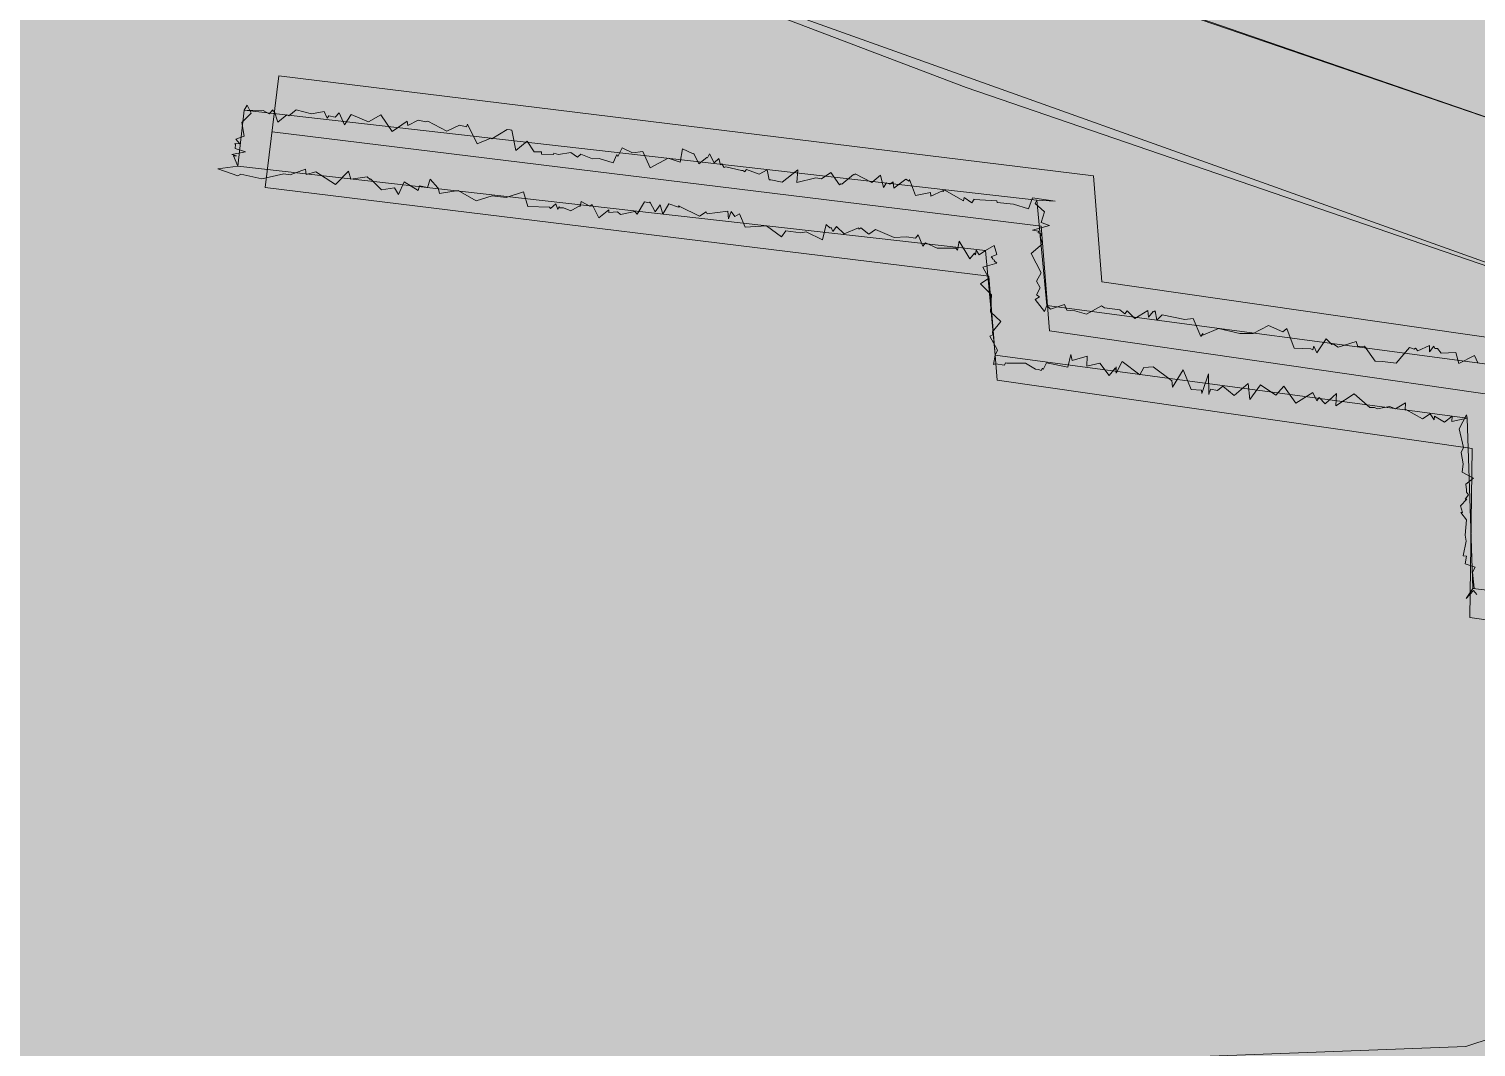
# Model space of a CAD drawing. Header units: metres. Extents: x 68582 to 69192, y 19191 to 19633.
# Drawn here: x 68909.3 to 68935.09, y 19495.1 to 19513.24 of the extents above; entities that cross this region are included whole.
import ezdxf

# ---------------------------------------------------------------- set-up
doc = ezdxf.new("R2010")
doc.units = ezdxf.units.M
doc.layers.get('0').update_dxf_attribs({"lineweight": 15})
doc.layers.add('Kasvillisuus', color=7, linetype='Continuous', lineweight=5)
doc.layers.add('None', color=7, linetype='Continuous', lineweight=5)

msp = doc.modelspace()

# ---------------------------------------------------------------- hatches: boundary and pattern name
at = {"true_color": 0xd1f0d1, "transparency": 33554687}
msp.add_hatch(color=254, dxfattribs=at).paths.add_polyline_path([(68588.122, 19191.443), (69192.296, 19191.443), (69192.296, 19628.232), (68588.122, 19628.232)], flags=0)
at = {"layer": 'Kasvillisuus', "true_color": 0xffffff, "transparency": 33554687}
msp.add_hatch(color=7, dxfattribs=at).paths.add_polyline_path([(68917.199, 19518.124), (68926.154, 19514.819), (68940.71, 19509.8), (68952.71, 19506.88), (68979.2, 19501.5), (68982.85, 19499.37), (68985.79, 19495.99), (68987.01, 19489.98), (68987.711, 19456.886), (68985.022, 19456.886), (68984.524, 19489.475), (68983.47, 19494.84), (68981.24, 19497.42), (68978.3, 19499.13), (68949.27, 19505.16), (68939.615, 19507.532), (68917.199, 19515.542)], flags=0)
at = {"layer": 'None', "linetype": 'Continuous', "lineweight": 0, "true_color": 0xffffff, "transparency": 33554687}
h = msp.add_hatch(color=7, dxfattribs=at)
h.paths.add_polyline_path([(68936.24, 19493.8), (68935.86, 19491.75), (68937.05, 19424.38), (68935.23, 19425.8), (68934.93, 19447.22), (68908.03, 19447.26), (68907.88, 19447.03), (68905.91, 19448.48), (68906.17, 19448.83), (68907.89, 19492.51), (68907.35, 19493.35), (68900.39, 19496.7), (68901.02, 19498.44), (68908.99, 19494.13), (68934.91, 19495.11), (68935.9, 19495.44), (68948.22, 19503.68), (68949.27, 19505.16), (68952.18, 19504.44)], flags=0)
h.paths.add_polyline_path([(68908.11, 19448.98), (68934.9, 19449.22), (68934.26, 19493.44), (68909.27, 19492.41)], flags=0)

# ---------------------------------------------------------------- linework, layer by layer
at = {"layer": 'Kasvillisuus', "color": 7, "true_color": 0xffffff, "transparency": 33554687}
msp.add_lwpolyline([(68917.199, 19518.124), (68926.154, 19514.819), (68940.71, 19509.8), (68952.71, 19506.88), (68979.2, 19501.5), (68982.85, 19499.37), (68985.79, 19495.99), (68987.01, 19489.98), (68987.711, 19456.886), (68985.022, 19456.886), (68984.524, 19489.475), (68983.47, 19494.84), (68981.24, 19497.42), (68978.3, 19499.13), (68949.27, 19505.16), (68939.615, 19507.532), (68917.199, 19515.542)], close=True, dxfattribs=at)
at = {"layer": 'None', "color": 7, "linetype": 'Continuous', "lineweight": 5, "true_color": 0xffffff, "transparency": 33554687}
msp.add_line((68926.94, 19514.52), (68940.71, 19509.8), dxfattribs=at)
at = {"layer": 'None', "color": 7, "linetype": 'Continuous', "lineweight": 15, "transparency": 33554687}
for p, q in [((68913.021, 19510.799), (68913.133, 19511.792)), ((68913.186, 19511.883), (68913.133, 19511.792)), ((68913.133, 19511.792), (68913.474, 19511.789)), ((68913.133, 19511.792), (68927.264, 19510.193)), ((68913.259, 19511.74), (68913.186, 19511.883)), ((68913.474, 19511.789), (68913.576, 19511.726)), ((68913.576, 19511.726), (68913.643, 19511.797)), ((68913.643, 19511.797), (68913.649, 19511.773)), ((68913.649, 19511.773), (68913.667, 19511.781)), ((68913.667, 19511.781), (68913.733, 19511.579)), ((68913.928, 19511.693), (68914.061, 19511.799)), ((68914.061, 19511.799), (68914.336, 19511.729)), ((68914.336, 19511.729), (68914.56, 19511.77)), ((68914.56, 19511.77), (68914.614, 19511.653)), ((68913.093, 19511.575), (68913.259, 19511.74)), ((68913.132, 19511.332), (68913.093, 19511.575)), ((68913.733, 19511.579), (68913.894, 19511.71)), ((68913.894, 19511.71), (68913.928, 19511.693)), ((68914.614, 19511.653), (68914.643, 19511.694)), ((68914.643, 19511.694), (68914.754, 19511.671)), ((68914.754, 19511.671), (68914.826, 19511.747)), ((68914.826, 19511.747), (68914.922, 19511.534)), ((68914.922, 19511.534), (68915.038, 19511.715)), ((68915.038, 19511.715), (68915.349, 19511.585)), ((68915.349, 19511.585), (68915.568, 19511.711)), ((68915.568, 19511.711), (68915.769, 19511.414)), ((68915.769, 19511.414), (68916.037, 19511.599)), ((68916.037, 19511.599), (68916.051, 19511.521)), ((68916.051, 19511.521), (68916.232, 19511.617)), ((68916.232, 19511.617), (68916.373, 19511.584)), ((68916.373, 19511.584), (68916.409, 19511.597)), ((68916.409, 19511.597), (68916.748, 19511.421)), ((68916.748, 19511.421), (68916.971, 19511.529)), ((68916.971, 19511.529), (68917.096, 19511.495)), ((68917.096, 19511.495), (68917.114, 19511.543)), ((68917.114, 19511.543), (68917.285, 19511.197)), ((68912.983, 19511.278), (68913.132, 19511.332)), ((68913.056, 19511.192), (68912.983, 19511.278)), ((68917.285, 19511.197), (68917.53, 19511.293)), ((68917.53, 19511.293), (68917.545, 19511.281)), ((68917.545, 19511.281), (68917.822, 19511.448)), ((68917.822, 19511.448), (68917.873, 19511.441)), ((68917.873, 19511.441), (68917.906, 19511.439)), ((68917.906, 19511.439), (68917.974, 19511.076)), ((68912.914, 19511.005), (68913.157, 19511.049)), ((68912.995, 19510.978), (68912.914, 19511.005)), ((68912.967, 19511.198), (68913.056, 19511.192)), ((68912.981, 19511.184), (68912.967, 19511.198)), ((68912.972, 19511.113), (68912.981, 19511.184)), ((68913.157, 19511.049), (68912.972, 19511.113)), ((68917.974, 19511.076), (68918.18, 19511.243)), ((68918.18, 19511.243), (68918.301, 19511.05)), ((68918.301, 19511.05), (68918.434, 19511.049)), ((68918.434, 19511.049), (68918.431, 19511.012)), ((68918.431, 19511.012), (68918.647, 19511.004)), ((68918.647, 19511.004), (68918.648, 19511.002)), ((68918.648, 19511.002), (68918.653, 19511.025)), ((68918.653, 19511.025), (68918.736, 19511.004)), ((68918.736, 19511.004), (68918.957, 19511.041)), ((68918.957, 19511.041), (68919.072, 19510.958)), ((68919.072, 19510.958), (68919.133, 19511.01)), ((68919.133, 19511.01), (68919.344, 19510.929)), ((68919.708, 19510.853), (68919.774, 19511.006)), ((68919.774, 19511.006), (68919.792, 19510.971)), ((68919.792, 19510.971), (68919.87, 19511.121)), ((68919.87, 19511.121), (68920.053, 19511.033)), ((68920.053, 19511.033), (68920.24, 19511.058)), ((68920.24, 19511.058), (68920.372, 19510.768)), ((68920.907, 19510.866), (68920.948, 19511.104)), ((68920.948, 19511.104), (68921.135, 19511.014)), ((68921.135, 19511.014), (68921.15, 19511.022)), ((68921.15, 19511.022), (68921.236, 19510.836)), ((68921.391, 19510.947), (68921.426, 19511.013)), ((68921.426, 19511.013), (68921.512, 19510.857)), ((68912.662, 19510.75), (68913.021, 19510.799)), ((68913.021, 19510.626), (68912.662, 19510.75)), ((68912.946, 19510.978), (68912.995, 19510.978)), ((68913.021, 19510.799), (68912.946, 19510.978)), ((68926.344, 19509.291), (68913.021, 19510.799)), ((68914.227, 19510.745), (68913.953, 19510.639)), ((68914.237, 19510.65), (68914.227, 19510.745)), ((68919.344, 19510.929), (68919.46, 19510.931)), ((68919.46, 19510.931), (68919.708, 19510.853)), ((68920.372, 19510.768), (68920.693, 19510.939)), ((68920.693, 19510.939), (68920.907, 19510.866)), ((68921.236, 19510.836), (68921.382, 19510.95)), ((68921.382, 19510.95), (68921.391, 19510.947)), ((68921.512, 19510.857), (68921.596, 19510.935)), ((68921.596, 19510.935), (68921.622, 19510.818)), ((68921.622, 19510.818), (68921.645, 19510.838)), ((68921.645, 19510.838), (68921.69, 19510.772)), ((68921.69, 19510.772), (68921.718, 19510.782)), ((68921.718, 19510.782), (68921.999, 19510.718)), ((68922.054, 19510.693), (68922.086, 19510.734)), ((68922.086, 19510.734), (68922.311, 19510.651)), ((68922.723, 19510.51), (68923.002, 19510.731)), ((68923.002, 19510.731), (68922.982, 19510.503)), ((68913.072, 19510.652), (68913.021, 19510.626)), ((68913.446, 19510.571), (68913.072, 19510.652)), ((68913.841, 19510.659), (68913.446, 19510.571)), ((68913.953, 19510.639), (68913.841, 19510.659)), ((68914.413, 19510.693), (68914.237, 19510.65)), ((68914.759, 19510.472), (68914.413, 19510.693)), ((68914.994, 19510.706), (68914.759, 19510.472)), ((68915.035, 19510.565), (68914.994, 19510.706)), ((68915.327, 19510.609), (68915.035, 19510.565)), ((68915.381, 19510.561), (68915.327, 19510.609)), ((68915.383, 19510.57), (68915.381, 19510.561)), ((68915.581, 19510.377), (68915.383, 19510.57)), ((68915.984, 19510.52), (68915.885, 19510.291)), ((68916.233, 19510.365), (68915.984, 19510.52)), ((68916.451, 19510.565), (68916.399, 19510.416)), ((68916.583, 19510.408), (68916.451, 19510.565)), ((68921.999, 19510.718), (68922.02, 19510.718)), ((68922.02, 19510.718), (68922.039, 19510.708)), ((68922.039, 19510.708), (68922.048, 19510.709)), ((68922.048, 19510.709), (68922.054, 19510.693)), ((68922.311, 19510.651), (68922.458, 19510.729)), ((68922.458, 19510.729), (68922.49, 19510.554)), ((68922.49, 19510.554), (68922.518, 19510.554)), ((68922.518, 19510.554), (68922.723, 19510.51)), ((68922.982, 19510.503), (68923.323, 19510.591)), ((68923.323, 19510.591), (68923.422, 19510.569)), ((68923.422, 19510.569), (68923.588, 19510.684)), ((68923.588, 19510.684), (68923.743, 19510.466)), ((68923.743, 19510.466), (68923.77, 19510.48)), ((68923.77, 19510.48), (68923.786, 19510.473)), ((68923.786, 19510.473), (68923.996, 19510.648)), ((68923.996, 19510.648), (68924.015, 19510.641)), ((68924.015, 19510.641), (68924.023, 19510.66)), ((68924.023, 19510.66), (68924.318, 19510.507)), ((68924.318, 19510.507), (68924.476, 19510.634)), ((68924.476, 19510.634), (68924.529, 19510.414)), ((68924.529, 19510.414), (68924.585, 19510.499)), ((68924.585, 19510.499), (68924.64, 19510.477)), ((68924.64, 19510.477), (68924.704, 19510.515)), ((68924.704, 19510.515), (68924.712, 19510.404)), ((68924.712, 19510.404), (68924.926, 19510.565)), ((68924.926, 19510.565), (68924.987, 19510.531)), ((68924.987, 19510.531), (68924.991, 19510.559)), ((68924.991, 19510.559), (68925.1, 19510.276)), ((68915.813, 19510.408), (68915.581, 19510.377)), ((68915.885, 19510.291), (68915.813, 19510.408)), ((68916.257, 19510.443), (68916.233, 19510.365)), ((68916.399, 19510.416), (68916.257, 19510.443)), ((68916.592, 19510.41), (68916.583, 19510.408)), ((68916.613, 19510.312), (68916.592, 19510.41)), ((68916.945, 19510.36), (68916.613, 19510.312)), ((68917.266, 19510.179), (68916.945, 19510.36)), ((68917.553, 19510.269), (68917.266, 19510.179)), ((68917.803, 19510.237), (68917.553, 19510.269)), ((68918.114, 19510.341), (68917.803, 19510.237)), ((68918.192, 19510.076), (68918.114, 19510.341)), ((68925.1, 19510.276), (68925.365, 19510.326)), ((68925.365, 19510.326), (68925.375, 19510.264)), ((68925.375, 19510.264), (68925.58, 19510.357)), ((68925.58, 19510.357), (68925.591, 19510.347)), ((68925.591, 19510.347), (68925.612, 19510.377)), ((68925.612, 19510.377), (68925.955, 19510.178)), ((68925.955, 19510.178), (68925.967, 19510.237)), ((68925.967, 19510.237), (68926.106, 19510.145)), ((68927.115, 19510.034), (68927.187, 19510.23)), ((68927.187, 19510.23), (68927.588, 19510.171)), ((68918.576, 19510.063), (68918.192, 19510.076)), ((68918.593, 19510.042), (68918.576, 19510.063)), ((68918.689, 19510.126), (68918.593, 19510.042)), ((68918.727, 19510.022), (68918.689, 19510.126)), ((68918.746, 19510.078), (68918.727, 19510.022)), ((68918.751, 19510.053), (68918.746, 19510.078)), ((68918.824, 19510.055), (68918.751, 19510.053)), ((68918.957, 19509.998), (68918.824, 19510.055)), ((68919.113, 19510.088), (68918.957, 19509.998)), ((68919.123, 19510.078), (68919.113, 19510.088)), ((68919.143, 19510.165), (68919.123, 19510.078)), ((68919.294, 19510.085), (68919.143, 19510.165)), ((68919.339, 19510.116), (68919.294, 19510.085)), ((68919.455, 19509.875), (68919.339, 19510.116)), ((68919.634, 19510.018), (68919.455, 19509.875)), ((68919.633, 19509.973), (68919.634, 19510.018)), ((68919.787, 19509.98), (68919.633, 19509.973)), ((68919.843, 19509.935), (68919.787, 19509.98)), ((68920.096, 19509.989), (68919.843, 19509.935)), ((68920.138, 19509.944), (68920.096, 19509.989)), ((68920.266, 19510.162), (68920.138, 19509.944)), ((68920.357, 19510.142), (68920.266, 19510.162)), ((68920.366, 19510.161), (68920.357, 19510.142)), ((68920.458, 19509.985), (68920.366, 19510.161)), ((68920.548, 19510.109), (68920.458, 19509.985)), ((68920.595, 19509.942), (68920.548, 19510.109)), ((68920.7, 19510.125), (68920.595, 19509.942)), ((68920.873, 19510.066), (68920.7, 19510.125)), ((68920.88, 19510.093), (68920.873, 19510.066)), ((68920.895, 19510.065), (68920.88, 19510.093)), ((68920.897, 19510.075), (68920.895, 19510.065)), ((68921.25, 19509.906), (68920.897, 19510.075)), ((68921.366, 19509.984), (68921.25, 19509.906)), ((68921.383, 19509.945), (68921.366, 19509.984)), ((68921.757, 19509.996), (68921.383, 19509.945)), ((68921.764, 19509.855), (68921.757, 19509.996)), ((68921.815, 19509.987), (68921.764, 19509.855)), ((68921.877, 19509.898), (68921.815, 19509.987)), ((68926.106, 19510.145), (68926.145, 19510.206)), ((68926.145, 19510.206), (68926.146, 19510.202)), ((68926.146, 19510.202), (68926.551, 19510.181)), ((68926.551, 19510.181), (68926.554, 19510.149)), ((68926.554, 19510.149), (68926.845, 19510.117)), ((68926.845, 19510.117), (68927.115, 19510.034)), ((68927.264, 19510.193), (68927.234, 19510.129)), ((68927.234, 19510.129), (68927.396, 19509.982)), ((68927.588, 19510.171), (68927.264, 19510.193)), ((68927.264, 19510.193), (68927.439, 19508.316)), ((68927.396, 19509.982), (68927.342, 19509.792)), ((68921.963, 19509.947), (68921.877, 19509.898)), ((68922.062, 19509.711), (68921.963, 19509.947)), ((68922.443, 19509.736), (68922.062, 19509.711)), ((68922.708, 19509.537), (68922.443, 19509.736)), ((68923.508, 19509.759), (68923.444, 19509.482)), ((68923.575, 19509.699), (68923.508, 19509.759)), ((68923.599, 19509.703), (68923.584, 19509.696)), ((68923.626, 19509.633), (68923.599, 19509.703)), ((68923.69, 19509.724), (68923.626, 19509.633)), ((68923.828, 19509.593), (68923.69, 19509.724)), ((68927.486, 19509.741), (68927.186, 19509.654)), ((68927.342, 19509.792), (68927.486, 19509.741)), ((68922.79, 19509.645), (68922.708, 19509.537)), ((68923.057, 19509.609), (68922.79, 19509.645)), ((68923.15, 19509.626), (68923.057, 19509.609)), ((68923.444, 19509.482), (68923.15, 19509.626)), ((68923.575, 19509.699), (68923.575, 19509.699)), ((68923.584, 19509.696), (68923.575, 19509.699)), ((68924.082, 19509.698), (68923.828, 19509.593)), ((68924.087, 19509.674), (68924.082, 19509.698)), ((68924.123, 19509.698), (68924.087, 19509.674)), ((68924.266, 19509.583), (68924.123, 19509.698)), ((68924.385, 19509.666), (68924.266, 19509.583)), ((68924.721, 19509.528), (68924.385, 19509.666)), ((68924.94, 19509.538), (68924.721, 19509.528)), ((68925.099, 19509.515), (68924.94, 19509.538)), ((68925.149, 19509.57), (68925.099, 19509.515)), ((68925.232, 19509.372), (68925.149, 19509.57)), ((68925.876, 19509.462), (68925.845, 19509.299)), ((68926.068, 19509.148), (68925.876, 19509.462)), ((68927.186, 19509.654), (68927.291, 19509.636)), ((68927.291, 19509.636), (68927.283, 19509.609)), ((68927.283, 19509.609), (68927.343, 19509.593)), ((68927.343, 19509.593), (68927.319, 19509.53)), ((68927.319, 19509.53), (68927.362, 19509.415)), ((68925.279, 19509.429), (68925.232, 19509.372)), ((68925.483, 19509.333), (68925.279, 19509.429)), ((68925.817, 19509.333), (68925.483, 19509.333)), ((68925.845, 19509.299), (68925.817, 19509.333)), ((68926.151, 19509.249), (68926.068, 19509.148)), ((68926.169, 19509.217), (68926.151, 19509.249)), ((68926.183, 19509.3), (68926.169, 19509.217)), ((68926.233, 19509.214), (68926.183, 19509.3)), ((68926.344, 19509.291), (68926.233, 19509.214)), ((68926.499, 19509.38), (68926.344, 19509.291)), ((68926.518, 19507.43), (68926.344, 19509.291)), ((68926.45, 19509.183), (68926.549, 19509.221)), ((68926.549, 19509.221), (68926.499, 19509.38)), ((68927.362, 19509.415), (68927.162, 19509.238)), ((68927.162, 19509.238), (68927.337, 19508.895)), ((68926.301, 19508.998), (68926.548, 19509.067)), ((68926.409, 19508.8), (68926.301, 19508.998)), ((68926.479, 19509.154), (68926.45, 19509.183)), ((68926.464, 19509.145), (68926.479, 19509.154)), ((68926.508, 19509.121), (68926.464, 19509.145)), ((68926.499, 19509.109), (68926.508, 19509.121)), ((68926.548, 19509.067), (68926.499, 19509.109)), ((68926.259, 19508.698), (68926.409, 19508.8)), ((68926.456, 19508.503), (68926.259, 19508.698)), ((68927.337, 19508.895), (68927.253, 19508.747)), ((68927.253, 19508.747), (68927.32, 19508.626)), ((68926.434, 19508.204), (68926.456, 19508.503)), ((68927.307, 19508.471), (68927.233, 19508.421)), ((68927.233, 19508.421), (68927.401, 19508.208)), ((68927.32, 19508.626), (68927.257, 19508.504)), ((68927.257, 19508.504), (68927.307, 19508.471)), ((68926.62, 19508.031), (68926.434, 19508.204)), ((68927.401, 19508.208), (68927.439, 19508.316)), ((68927.439, 19508.316), (68927.506, 19508.249)), ((68927.439, 19508.316), (68935.904, 19507.185)), ((68927.506, 19508.249), (68927.753, 19508.332)), ((68927.753, 19508.332), (68927.797, 19508.228)), ((68927.797, 19508.228), (68927.937, 19508.221)), ((68927.937, 19508.221), (68928.15, 19508.16)), ((68928.15, 19508.16), (68928.417, 19508.31)), ((68928.417, 19508.31), (68928.467, 19508.274)), ((68928.467, 19508.274), (68928.743, 19508.238)), ((68928.743, 19508.238), (68928.833, 19508.166)), ((68928.833, 19508.166), (68928.871, 19508.218)), ((68928.871, 19508.218), (68929.011, 19508.081)), ((68929.011, 19508.081), (68929.24, 19508.227)), ((68929.24, 19508.227), (68929.25, 19508.108)), ((68929.25, 19508.108), (68929.338, 19508.208)), ((68929.338, 19508.208), (68929.346, 19508.201)), ((68929.346, 19508.201), (68929.37, 19508.216)), ((68929.37, 19508.216), (68929.403, 19508.054)), ((68926.469, 19507.842), (68926.62, 19508.031)), ((68929.403, 19508.054), (68929.493, 19508.149)), ((68929.493, 19508.149), (68929.897, 19508.064)), ((68929.897, 19508.064), (68930.049, 19508.083)), ((68930.049, 19508.083), (68930.184, 19507.762)), ((68930.218, 19507.785), (68930.498, 19507.903)), ((68930.498, 19507.903), (68930.88, 19507.818)), ((68931.117, 19507.818), (68931.393, 19507.955)), ((68931.393, 19507.955), (68931.647, 19507.845)), ((68931.647, 19507.845), (68931.717, 19507.906)), ((68931.717, 19507.906), (68931.851, 19507.554)), ((68926.426, 19507.77), (68926.479, 19507.792)), ((68926.562, 19507.52), (68926.426, 19507.77)), ((68926.479, 19507.792), (68926.469, 19507.842)), ((68930.184, 19507.762), (68930.222, 19507.818)), ((68930.222, 19507.818), (68930.218, 19507.785)), ((68930.88, 19507.818), (68931.116, 19507.818)), ((68931.116, 19507.818), (68931.117, 19507.818)), ((68932.253, 19507.473), (68932.417, 19507.723)), ((68932.417, 19507.723), (68932.519, 19507.619)), ((68932.634, 19507.569), (68932.956, 19507.671)), ((68932.956, 19507.671), (68932.986, 19507.581)), ((68926.489, 19507.265), (68926.518, 19507.43)), ((68926.518, 19507.43), (68926.562, 19507.52)), ((68934.932, 19506.306), (68926.518, 19507.43)), ((68927.87, 19507.439), (68927.813, 19507.218)), ((68927.89, 19507.334), (68927.87, 19507.439)), ((68928.157, 19507.411), (68927.89, 19507.334)), ((68928.152, 19507.235), (68928.157, 19507.411)), ((68931.851, 19507.554), (68932.145, 19507.543)), ((68932.145, 19507.543), (68932.181, 19507.525)), ((68932.181, 19507.525), (68932.199, 19507.59)), ((68932.199, 19507.59), (68932.253, 19507.473)), ((68932.519, 19507.619), (68932.549, 19507.625)), ((68932.549, 19507.625), (68932.634, 19507.569)), ((68932.986, 19507.581), (68933.1, 19507.59)), ((68933.1, 19507.59), (68933.294, 19507.325)), ((68933.667, 19507.284), (68933.907, 19507.563)), ((68933.907, 19507.563), (68933.99, 19507.538)), ((68933.99, 19507.538), (68934.011, 19507.554)), ((68934.011, 19507.554), (68934.055, 19507.508)), ((68934.055, 19507.508), (68934.26, 19507.601)), ((68934.26, 19507.601), (68934.259, 19507.491)), ((68934.259, 19507.491), (68934.34, 19507.589)), ((68934.34, 19507.589), (68934.354, 19507.545)), ((68934.354, 19507.545), (68934.404, 19507.545)), ((68934.404, 19507.545), (68934.468, 19507.462)), ((68934.468, 19507.462), (68934.732, 19507.479)), ((68934.732, 19507.479), (68934.785, 19507.281)), ((68934.785, 19507.281), (68935.065, 19507.423)), ((68935.065, 19507.423), (68935.123, 19507.295)), ((68926.527, 19507.277), (68926.489, 19507.265)), ((68926.688, 19507.253), (68926.527, 19507.277)), ((68926.701, 19507.291), (68926.688, 19507.253)), ((68926.725, 19507.285), (68926.701, 19507.291)), ((68927.057, 19507.287), (68926.725, 19507.285)), ((68927.241, 19507.178), (68927.057, 19507.287)), ((68927.293, 19507.174), (68927.241, 19507.178)), ((68927.34, 19507.158), (68927.293, 19507.174)), ((68927.361, 19507.199), (68927.34, 19507.158)), ((68927.377, 19507.172), (68927.361, 19507.199)), ((68927.437, 19507.294), (68927.377, 19507.172)), ((68927.813, 19507.218), (68927.437, 19507.294)), ((68928.383, 19507.288), (68928.152, 19507.235)), ((68928.553, 19507.065), (68928.383, 19507.288)), ((68928.656, 19507.2), (68928.553, 19507.065)), ((68928.657, 19507.173), (68928.656, 19507.2)), ((68928.677, 19507.222), (68928.657, 19507.173)), ((68928.785, 19507.318), (68928.676, 19507.11)), ((68928.676, 19507.11), (68928.677, 19507.222)), ((68929.1, 19507.08), (68928.785, 19507.318)), ((68929.167, 19507.207), (68929.1, 19507.08)), ((68929.168, 19507.207), (68929.167, 19507.207)), ((68929.335, 19507.22), (68929.168, 19507.207)), ((68929.661, 19506.98), (68929.335, 19507.22)), ((68929.868, 19507.168), (68929.682, 19506.856)), ((68930.013, 19506.815), (68929.868, 19507.168)), ((68933.294, 19507.325), (68933.425, 19507.318)), ((68933.425, 19507.318), (68933.667, 19507.284)), ((68929.668, 19506.983), (68929.661, 19506.98)), ((68929.682, 19506.856), (68929.668, 19506.983)), ((68930.321, 19507.096), (68930.201, 19506.744)), ((68930.327, 19506.727), (68930.321, 19507.096)), ((68930.579, 19506.877), (68930.484, 19506.797)), ((68930.777, 19506.708), (68930.579, 19506.877)), ((68931.027, 19506.924), (68930.777, 19506.708)), ((68931.058, 19506.641), (68931.027, 19506.924)), ((68931.25, 19506.899), (68931.058, 19506.641)), ((68931.522, 19506.715), (68931.25, 19506.899)), ((68931.664, 19506.876), (68931.522, 19506.715)), ((68931.88, 19506.573), (68931.664, 19506.876)), ((68930.195, 19506.808), (68930.013, 19506.815)), ((68930.201, 19506.744), (68930.195, 19506.808)), ((68930.342, 19506.777), (68930.327, 19506.727)), ((68930.348, 19506.776), (68930.342, 19506.777)), ((68930.357, 19506.822), (68930.348, 19506.776)), ((68930.484, 19506.797), (68930.357, 19506.822)), ((68932.182, 19506.762), (68931.88, 19506.573)), ((68932.251, 19506.614), (68932.182, 19506.762)), ((68932.296, 19506.676), (68932.251, 19506.614)), ((68932.4, 19506.56), (68932.296, 19506.676)), ((68932.603, 19506.747), (68932.4, 19506.56)), ((68932.592, 19506.528), (68932.603, 19506.747)), ((68932.916, 19506.739), (68932.592, 19506.528)), ((68933.199, 19506.497), (68932.916, 19506.739)), ((68933.278, 19506.498), (68933.199, 19506.497)), ((68933.334, 19506.474), (68933.278, 19506.498)), ((68933.546, 19506.517), (68933.334, 19506.474)), ((68933.654, 19506.47), (68933.546, 19506.517)), ((68933.834, 19506.582), (68933.654, 19506.47)), ((68933.826, 19506.45), (68933.834, 19506.582)), ((68933.841, 19506.462), (68933.826, 19506.45)), ((68934.136, 19506.296), (68933.841, 19506.462)), ((68934.271, 19506.384), (68934.136, 19506.296)), ((68934.342, 19506.275), (68934.271, 19506.384)), ((68934.787, 19506.117), (68934.92, 19506.364)), ((68934.92, 19506.364), (68934.932, 19506.306)), ((68934.352, 19506.34), (68934.342, 19506.275)), ((68934.527, 19506.235), (68934.352, 19506.34)), ((68934.664, 19506.343), (68934.527, 19506.235)), ((68934.657, 19506.247), (68934.664, 19506.343)), ((68934.932, 19506.306), (68934.657, 19506.247)), ((68934.866, 19505.785), (68934.787, 19506.117)), ((68935.033, 19503.271), (68934.932, 19506.306)), ((68934.826, 19505.697), (68934.866, 19505.785)), ((68934.859, 19505.491), (68934.826, 19505.697)), ((68934.845, 19505.347), (68934.859, 19505.491)), ((68935.046, 19505.237), (68934.845, 19505.347)), ((68934.91, 19505.133), (68935.046, 19505.237)), ((68934.923, 19505.03), (68934.91, 19505.133)), ((68934.814, 19504.747), (68934.924, 19504.863)), ((68934.895, 19504.865), (68934.953, 19504.938)), ((68934.924, 19504.863), (68934.895, 19504.865)), ((68934.922, 19504.991), (68934.923, 19505.03)), ((68934.953, 19504.938), (68934.922, 19504.991)), ((68934.85, 19504.629), (68934.814, 19504.747)), ((68934.821, 19504.626), (68934.85, 19504.629)), ((68934.923, 19504.497), (68934.821, 19504.626)), ((68934.896, 19504.223), (68934.923, 19504.497)), ((68934.861, 19503.852), (68934.914, 19504.113)), ((68934.914, 19504.113), (68934.896, 19504.223)), ((68934.922, 19503.847), (68934.861, 19503.852)), ((68934.895, 19503.713), (68934.922, 19503.847)), ((68935.074, 19503.655), (68934.895, 19503.713)), ((68935.025, 19503.562), (68935.074, 19503.655)), ((68935.056, 19503.276), (68935.025, 19503.562)), ((68934.912, 19503.093), (68935.033, 19503.271)), ((68935.033, 19503.271), (68935.056, 19503.276)), ((68944.667, 19502.169), (68935.033, 19503.271)), ((68935.044, 19503.236), (68934.912, 19503.093)), ((68935.107, 19503.166), (68935.044, 19503.236))]:
    msp.add_line(p, q, dxfattribs=at)
at = {"layer": 'None', "color": 7, "linetype": 'Continuous', "lineweight": 5, "transparency": 33554687}
for points in [[(68984.52, 19489.71), (68983.47, 19494.84), (68981.24, 19497.42), (68978.3, 19499.13), (68952.565, 19504.362), (68939.615, 19507.532), (68926, 19512.2), (68911.28, 19517.79)], [(68913.63, 19511.41), (68927.34, 19509.73), (68927.49, 19507.86), (68936.03, 19506.63), (68935.99, 19503.62), (68958.48, 19500.42), (68960.78, 19443.86), (68938.02, 19444.23)]]:
    msp.add_lwpolyline(points, dxfattribs=at)
msp.add_lwpolyline([(68945.86, 19501.206), (68934.979, 19502.754), (68935.019, 19505.765), (68926.557, 19506.984), (68926.409, 19508.837), (68913.509, 19510.417), (68913.752, 19512.403), (68928.272, 19510.623), (68928.423, 19508.736), (68937.042, 19507.495), (68937.002, 19504.486), (68946.142, 19503.186)], close=True, dxfattribs=at)
at = {"layer": 'None', "color": 7, "linetype": 'Continuous', "lineweight": 5, "true_color": 0xffffff, "transparency": 33554687}
msp.add_lwpolyline([(68936.24, 19493.8), (68935.86, 19491.75), (68937.05, 19424.38), (68935.23, 19425.8), (68934.93, 19447.22), (68908.03, 19447.26), (68907.88, 19447.03), (68905.91, 19448.48), (68906.17, 19448.83), (68907.89, 19492.51), (68907.35, 19493.35), (68900.39, 19496.7), (68901.02, 19498.44), (68908.99, 19494.13), (68934.91, 19495.11), (68935.9, 19495.44), (68948.22, 19503.68), (68949.27, 19505.16), (68952.18, 19504.44)], close=True, dxfattribs=at)

doc.saveas('drawing.dxf')
